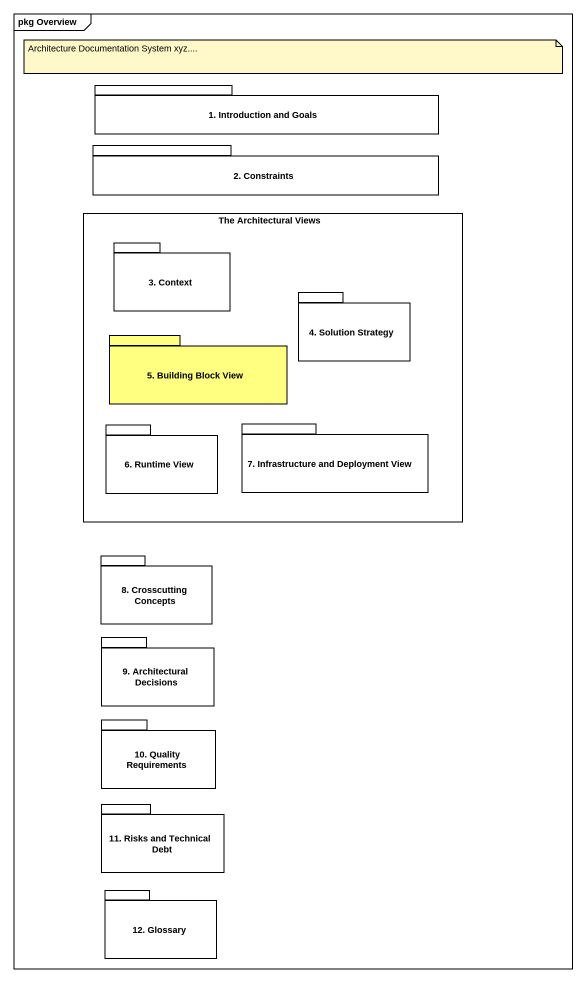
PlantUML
@startuml
mainframe pkg Overview
package "1. Introduction and Goals" as p1_Introduction_and_Goals {
}
package "2. Constraints" as p2_Constraints {
}
rectangle "The Architectural Views" as The_Architectural_Views {
  package "3. Context" as p3_Context {
  }
  package "4. Solution Strategy" as p4_Solution_Strategy {
  }
  package "5. Building Block View" as p5_Building_Block_View #FFFF80 {
  }
  package "6. Runtime View" as p6_Runtime_View {
  }
  package "7. Infrastructure and Deployment View" as p7_Infrastructure_and {
  }
}
package "8. Crosscutting Concepts" as p8_Crosscutting_Concepts {
}
package "9. Architectural Decisions" as p9_Architectural_Decisions {
}
package "10. Quality Requirements" as p10_Quality_Requirements {
}
package "11. Risks and Technical Debt" as p11_Risks_and_Technical_Debt {
}
package "12. Glossary" as p12_Glossary {
}
note as N1
  Architecture Documentation System xyz....
end note
@enduml
